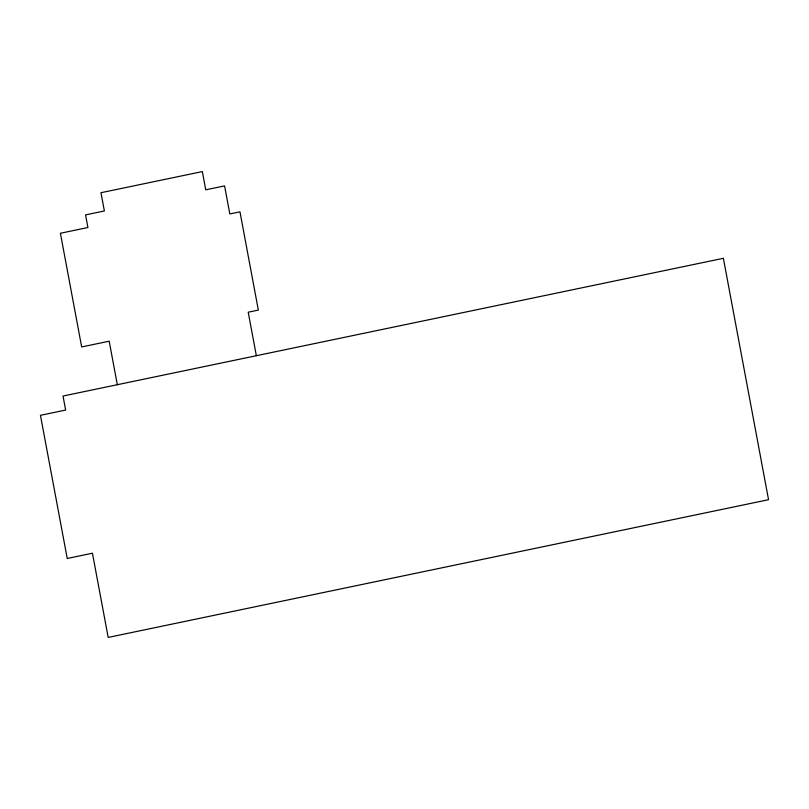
<?xml version="1.0" encoding="UTF-8"?>
<svg xmlns="http://www.w3.org/2000/svg" width="809" height="809" viewBox="0 0 809 809"><rect width="100%" height="100%" fill="white"/><g stroke="black" fill="none" stroke-linecap="round" stroke-linejoin="round"><path stroke-width="1.21" d="M256.352 355.707L248.211 312.203L258.344 310.09L239.97 211.847L229.827 213.96L224.578 185.898L205.749 189.822L202.341 171.579L100.963 192.714L104.381 210.967L85.552 214.891L87.918 227.521L60.402 233.255L81.669 346.94L109.185 341.196L117.325 384.71M723.377 258.304L63.021 396.036L65.65 410.062L40.45 415.32L67.238 558.473L92.438 553.214L108.194 637.421L768.55 499.699L723.377 258.304"/></g></svg>
